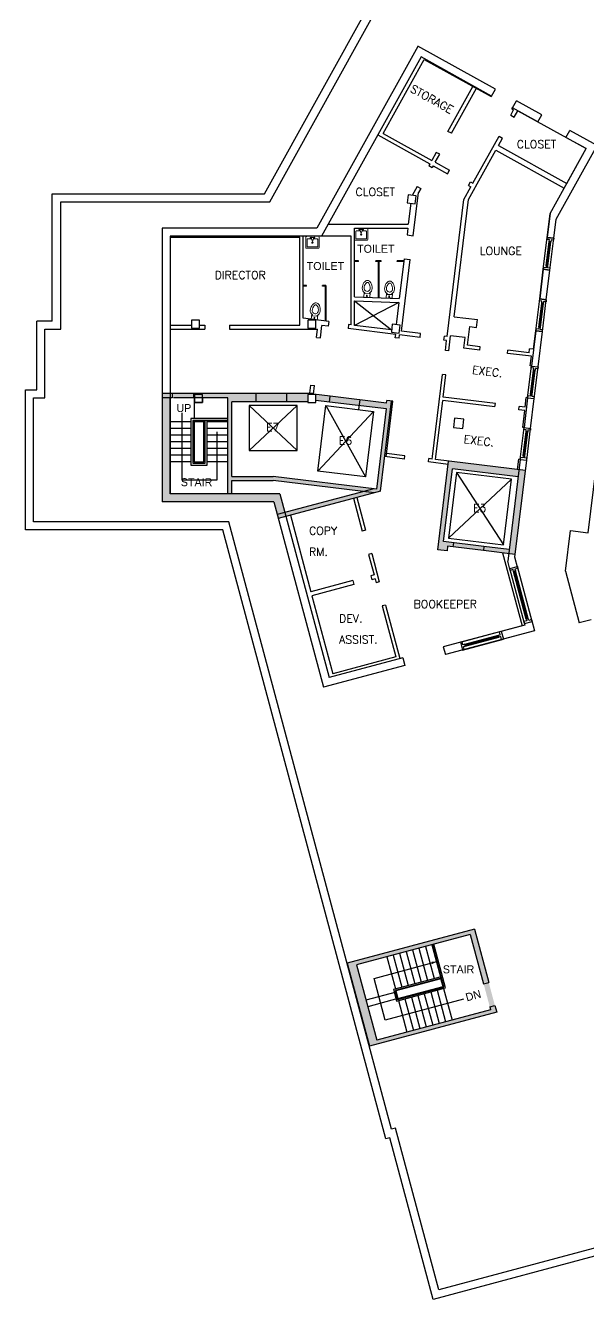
# Model space of a CAD drawing. Header units: inches. Extents: x -4795 to 4113, y 1414 to 4497.
# Drawn here: x 1179 to 2024, y 1414 to 3325 of the extents above; entities that cross this region are included whole.
import ezdxf

# ---------------------------------------------------------------- set-up
doc = ezdxf.new("R2010")
doc.units = ezdxf.units.IN
doc.header["$LTSCALE"] = 0.5
doc.header["$MEASUREMENT"] = 0
for name, color, linetype, lineweight in [('1 hr rated wall', 1, 'CONTINUOUS', 70), ('AE01-1B-31', 1, 'CONTINUOUS', 0), ('AEC2-1B-30', 1, 'CONTINUOUS', 0)]:
    doc.layers.add(name, color=color, linetype=linetype, lineweight=lineweight)
for name, color, linetype in [('a-flor-evtr', 1, 'CONTINUOUS'), ('a-flor-iden', 2, 'CONTINUOUS'), ('a-flor-strs', 1, 'CONTINUOUS'), ('a-glaz', 1, 'CONTINUOUS'), ('a-roof', 2, 'CONTINUOUS'), ('a-room-nmbr', 6, 'CONTINUOUS'), ('a-wall-extr', 3, 'CONTINUOUS'), ('a-wall-full', 1, 'CONTINUOUS'), ('a-wall-intr', 5, 'CONTINUOUS'), ('p-fixt', 2, 'CONTINUOUS'), ('s-cols', 7, 'CONTINUOUS')]:
    doc.layers.add(name, color=color, linetype=linetype)
doc.styles.add('ROMANS', font='romans', dxfattribs={"height": 12})

# ---------------------------------------------------------------- blocks, each defined once
blk = doc.blocks.new('toilet')
at = {"layer": 'AE01-1B-31', "color": 0, "linetype": 'Continuous', "lineweight": 0}
for p, q in [((-7.5, 4.5), (0, 4.5)), ((-5.5, 3.5), (-6.9, 3.5)), ((-5.5, -3.5), (-5.5, 3.5)), ((-3, 0.5), (-0.5, 0.2)), ((0, 1.5), (-0.5, 1.2)), ((-0.5, 1.2), (-0.5, -1.2)), ((0, 4.5), (0, -4.5)), ((-7.5, -4.5), (0, -4.5)), ((-5.5, -3.5), (-6.9, -3.5)), ((-0.5, -0.2), (-3, -0.5)), ((-0.5, -1.2), (0, -1.5))]:
    blk.add_line(p, q, dxfattribs=at)
for centre, major_axis, start_param, end_param in [((-20.7, 0), (3.41, 3.41), 1.770915, 2.356194), ((-17.2, -2.3), (6.32, 6.32), 1.343998, 1.770914), ((-20.7, 0), (-1.29, 1.29), 0.200119, 0.785398), ((-17.2, -2.3), (4.2, 4.2), 1.343998, 1.770914), ((-15, -5.9), (-9.34, 9.34), -0.532077, -0.226799), ((-15, -5.9), (7.22, 7.22), 1.03872, 1.343998), ((-13.5, -11.6), (-13.5, 13.5), -0.785397, -0.532077), ((-13.5, -11.6), (-11.4, 11.4), -0.785398, -0.532077), ((-13.5, 0), (5.3, 5.3), 5.983305, 7.068583), ((-13.5, 0), (-3.18, 3.18), 2.356194, 5.497787), ((-3, 0), (0.354, 0.354), 0.785398, 3.926991), ((-20.7, 0), (3.41, 3.41), 2.356195, 2.941474), ((-17.2, 2.3), (6.32, 6.32), 2.941475, 3.368391), ((-20.7, 0), (1.29, 1.29), 2.356195, 2.941474), ((-17.2, 2.3), (-4.2, 4.2), 1.370679, 1.797595), ((-15, 5.9), (9.34, 9.34), 3.368391, 3.673669), ((-15, 5.9), (-7.22, 7.22), 1.797595, 2.102873), ((-13.5, 11.6), (13.5, 13.5), 3.673669, 3.92699), ((-13.5, 11.6), (11.4, 11.4), 3.673669, 3.92699), ((-13.5, 0), (-5.3, 5.3), 2.356194, 3.441473)]:
    blk.add_ellipse(centre, major_axis=major_axis, ratio=1, start_param=start_param, end_param=end_param, dxfattribs=at)
blk = doc.blocks.new('sink')
at = {"layer": 'AEC2-1B-30', "color": 0, "linetype": 'Continuous', "lineweight": 0}
for p, q in [((-18, 8.5), (-18, -8.5)), ((-1.5, 10), (-16.5, 10)), ((-16, -7.2), (-16, 7.2)), ((-15.2, 8), (-4.7, 8)), ((-3, 1.5), (-7, 0.5)), ((-7, 0.5), (-7, -0.5)), ((-4, 7.2), (-4, 1.2)), ((-2, 1.5), (-2, -1.5)), ((0, -8.5), (0, 8.5)), ((-16.5, -10), (-1.5, -10)), ((-4.7, -8), (-15.2, -8)), ((-7, -0.5), (-3, -1.5)), ((-4, -1.2), (-4, -7.2))]:
    blk.add_line(p, q, dxfattribs=at)
for centre, major_axis, start_param, end_param in [((-16.5, 8.5), (-1.06, 1.06), -0.785398, 0.785398), ((-15.2, 7.2), (0.53, 0.53), 0.785398, 2.356194), ((-9.5, 0), (0.707, 0.707), 2.356194490192236, 8.639379797371822), ((-4.7, 7.2), (-0.53, 0.53), 3.926991, 5.497787), ((-2.5, 2.5), (0.707, 0.707), 2.356194490191758, 8.639379797371344), ((-1.5, 8.5), (1.06, 1.06), 5.497787, 7.068583), ((-16.5, -8.5), (1.06, 1.06), 2.356194, 3.926991), ((-15.2, -7.2), (-0.53, 0.53), 0.785398, 2.356194), ((-4.7, -7.2), (-0.53, 0.53), 2.356194, 3.926991), ((-2.5, -2.5), (0.707, 0.707), 2.356194490192236, 8.639379797371822), ((-1.5, -8.5), (-1.06, 1.06), 2.356194, 3.926991)]:
    blk.add_ellipse(centre, major_axis=major_axis, ratio=1, start_param=start_param, end_param=end_param, dxfattribs=at)

msp = doc.modelspace()

# ---------------------------------------------------------------- hatches: boundary and pattern name
at = {"layer": '1 hr rated wall'}
h = msp.add_hatch(color=0, dxfattribs=at)
h.paths.add_polyline_path([(1525.2, 2773.6), (1432.5, 2773.6), (1432.5, 2771.5), (1444.5, 2771.5), (1444.5, 2766.4), (1482.5, 2766.4), (1482.5, 2622.5), (1488.5, 2622.5), (1488.5, 2642.7), (1550.3, 2642.7), (1686.2, 2626.1), (1701.7, 2630.3), (1550.6, 2648.7), (1488.5, 2648.7), (1488.5, 2760.8), (1525.2, 2760.8)])
h.paths.add_polyline_path([(1560.5, 2622.5), (1396, 2622.5), (1396, 2766.4), (1384, 2766.4), (1384, 2610.5), (1551.3, 2610.5), (1556.4, 2591.4), (1568, 2594.5)])
h.paths.add_polyline_path([(1396, 2773.6), (1384, 2773.6), (1384, 2766.4), (1396, 2766.4)])
h.paths.add_polyline_path([(1431, 2773.6), (1399, 2773.6), (1399, 2766.4), (1400.8, 2766.4), (1431, 2766.4)])
h.paths.add_polyline_path([(1444.5, 2771.5), (1432.5, 2771.5), (1432.5, 2766.4), (1444.5, 2766.4)], flags=17)
h.paths.add_polyline_path([(1571.2, 2773.6), (1525.2, 2773.6), (1525.2, 2760.8), (1571.2, 2760.8)], flags=17)
h.paths.add_polyline_path([(1680.8, 2763.5), (1635.9, 2768.9), (1634.9, 2760.3), (1679.8, 2754.9)], flags=17)
h.paths.add_polyline_path([(1728, 2761.8), (1721, 2762.6), (1720.5, 2758.6), (1680.8, 2763.5), (1679.8, 2754.9), (1720.5, 2749.9), (1705.8, 2629.8), (1701.7, 2630.3), (1686.2, 2626.1), (1702.1, 2624.2), (1711.5, 2626.7)])
h.paths.add_polyline_path([(1602.5, 2771.5), (1614.5, 2771.5), (1614.5, 2762.8), (1634.9, 2760.3), (1635.9, 2768.9), (1611, 2772), (1611.2, 2773.6), (1571.2, 2773.6), (1571.2, 2760.8), (1602.5, 2760.8)], flags=17)
h = msp.add_hatch(color=0, dxfattribs=at)
h.paths.add_polyline_path([(1813.7, 2671.7), (1797.5, 2538.7), (1811.4, 2537), (1812.2, 2544), (1820.2, 2543), (1820.9, 2549.2), (1806, 2551), (1819.3, 2660.1), (1917.8, 2648.2), (1919.1, 2658.9)])
h.paths.add_polyline_path([(1929, 2657.7), (1919.1, 2658.9), (1903.7, 2532.8), (1913.7, 2531.6)])
h.paths.add_polyline_path([(1866.6, 2543.6), (1820.9, 2549.2), (1820.2, 2543), (1865.8, 2537.5)], flags=17)
h.paths.add_polyline_path([(1866.6, 2543.6), (1865.8, 2537.5), (1903.7, 2532.8), (1904.5, 2538.9)])
h = msp.add_hatch(color=0, dxfattribs=at)
h.paths.add_polyline_path([(1568, 2594.5), (1556.4, 2591.4), (1558, 2585.6), (1569.6, 2588.7)])
h.paths.add_polyline_path([(1675.8, 2617.2), (1702.1, 2624.2), (1686.2, 2626.1), (1568, 2594.5), (1569.6, 2588.7)])
h = msp.add_hatch(color=0, dxfattribs=at)
h.paths.add_polyline_path([(1846.2, 1961.9), (1866.1, 1887.9), (1873.8, 1889.9), (1852.4, 1969.7), (1662.4, 1918.8), (1695.7, 1794.2), (1885.8, 1845.1), (1883.1, 1855.2), (1875.4, 1853.1), (1876.5, 1848.9), (1705.8, 1803.1), (1675.5, 1916.1)])
h.paths.add_polyline_path([(1873.8, 1889.9), (1866.1, 1887.9), (1875.4, 1853.1), (1883.1, 1855.2)], flags=17)

# ---------------------------------------------------------------- linework, layer by layer
at = {"layer": 'a-flor-evtr', "color": 0}
for p, q in [((1514.3, 2755.1), (1586.3, 2687.8)), ((1514.3, 2687.8), (1586.3, 2755.1)), ((1629.6, 2755), (1689, 2648)), ((1617.6, 2656.7), (1701.1, 2746.2)), ((1907.8, 2644.7), (1813.3, 2555.9)), ((1825.3, 2654.8), (1895.8, 2545.9))]:
    msp.add_line(p, q, dxfattribs=at)
for points in [[(1586.3, 2687.8), (1586.3, 2755.1), (1514.3, 2755.1), (1514.3, 2687.8)], [(1617.6, 2656.7), (1629.6, 2755), (1701.1, 2746.2), (1689, 2648)], [(1907.8, 2644.7), (1825.3, 2654.8), (1813.3, 2555.9), (1895.8, 2545.9)]]:
    msp.add_lwpolyline(points, close=True, dxfattribs=at)
at = {"layer": 'a-flor-strs', "color": 0}
for p, q in [((1413.5, 2744.2), (1413.5, 2643.7)), ((1427, 2735.5), (1427, 2665.5)), ((1482.5, 2735.5), (1427, 2735.5)), ((1427, 2730.5), (1396, 2730.5)), ((1427, 2720.5), (1396, 2720.5)), ((1430, 2732.5), (1430, 2668.5)), ((1482.5, 2732.5), (1430, 2732.5)), ((1432, 2730.5), (1430, 2730.5)), ((1432, 2720.5), (1430, 2720.5)), ((1448.5, 2730.5), (1446.5, 2730.5)), ((1448.5, 2720.5), (1446.5, 2720.5)), ((1448.5, 2668.5), (1448.5, 2732.5)), ((1451.5, 2665.5), (1451.5, 2732.5)), ((1482.5, 2730.5), (1451.5, 2730.5)), ((1482.5, 2720.5), (1451.5, 2720.5)), ((1466.6, 2643.7), (1466.6, 2715.8)), ((1427, 2710.5), (1396, 2710.5)), ((1427, 2700.5), (1396, 2700.5)), ((1432, 2710.5), (1430, 2710.5)), ((1432, 2700.5), (1430, 2700.5)), ((1448.5, 2710.5), (1446.5, 2710.5)), ((1448.5, 2700.5), (1446.5, 2700.5)), ((1482.5, 2710.5), (1451.5, 2710.5)), ((1482.5, 2700.5), (1451.5, 2700.5)), ((1427, 2690.5), (1396, 2690.5)), ((1427, 2680.5), (1396, 2680.5)), ((1432, 2690.5), (1430, 2690.5)), ((1432, 2680.5), (1430, 2680.5)), ((1448.5, 2690.5), (1446.5, 2690.5)), ((1448.5, 2680.5), (1446.5, 2680.5)), ((1482.5, 2690.5), (1451.5, 2690.5)), ((1482.5, 2680.5), (1451.5, 2680.5)), ((1427, 2670.5), (1396, 2670.5)), ((1427, 2665.5), (1451.5, 2665.5)), ((1432, 2670.5), (1430, 2670.5)), ((1430, 2668.5), (1448.5, 2668.5)), ((1448.5, 2670.5), (1446.5, 2670.5)), ((1482.5, 2670.5), (1451.5, 2670.5)), ((1413.5, 2643.7), (1466.6, 2643.7)), ((1730.6, 1930.9), (1743.5, 1882.6)), ((1740.2, 1933.5), (1753.2, 1885.2)), ((1749.9, 1936.1), (1762.8, 1887.7)), ((1759.5, 1938.6), (1772.5, 1890.3)), ((1769.2, 1941.2), (1782.1, 1892.9)), ((1778.9, 1943.8), (1791.8, 1895.5)), ((1788.5, 1946.4), (1801.5, 1898.1)), ((1806.6, 1882.9), (1789.5, 1946.7)), ((1809, 1881.5), (1791.4, 1947.2)), ((1701.8, 1895.9), (1796.1, 1921.2)), ((1720.9, 1928.3), (1733.8, 1880)), ((1718.7, 1833.1), (1701.8, 1895.9)), ((1802.4, 1898.4), (1730.9, 1879.2)), ((1802.9, 1896.4), (1733.4, 1877.8)), ((1802.2, 1895.2), (1734.6, 1877.1)), ((1802, 1896.2), (1802.2, 1895.2)), ((1805.3, 1883.6), (1802.2, 1895.2)), ((1735.1, 1875.2), (1689.7, 1863)), ((1730.9, 1879.2), (1735.6, 1861.8)), ((1733.4, 1877.8), (1737, 1864.3)), ((1734.4, 1878.1), (1734.6, 1877.1)), ((1734.6, 1877.1), (1737.7, 1865.5)), ((1735.6, 1861.8), (1809, 1881.5)), ((1737, 1864.3), (1806.6, 1882.9)), ((1737.7, 1865.5), (1805.3, 1883.6)), ((1744, 1880.6), (1744.3, 1879.7)), ((1753.7, 1883.2), (1753.9, 1882.3)), ((1763.3, 1885.8), (1763.6, 1884.8)), ((1766.7, 1873.3), (1767, 1872.3)), ((1776.4, 1875.8), (1776.6, 1874.9)), ((1777.1, 1872.9), (1789.8, 1825.6)), ((1786, 1878.4), (1786.3, 1877.5)), ((1786.8, 1875.5), (1799.5, 1828.2)), ((1795.7, 1881), (1795.9, 1880.1)), ((1796.5, 1878.1), (1809.1, 1830.8)), ((1805.3, 1883.6), (1805.6, 1882.6)), ((1806.1, 1880.7), (1818.8, 1833.4)), ((1737.7, 1865.5), (1692.3, 1853.3)), ((1835.9, 1864.5), (1718.7, 1833.1)), ((1737.7, 1865.5), (1738, 1864.5)), ((1738.5, 1862.6), (1751.2, 1815.3)), ((1747.4, 1868.1), (1747.6, 1867.1)), ((1748.2, 1865.2), (1760.8, 1817.9)), ((1757, 1870.7), (1757.3, 1869.7)), ((1757.8, 1867.8), (1770.5, 1820.5)), ((1767.5, 1870.4), (1780.2, 1823))]:
    msp.add_line(p, q, dxfattribs=at)
msp.add_lwpolyline([(1432, 2730.5), (1432, 2670.5), (1446.5, 2670.5), (1446.5, 2730.5)], close=True, dxfattribs=at)
for points in [[(1465.3, 2710.8), (1466.6, 2715.8), (1467.9, 2710.8)], [(1796.1, 1921.2), (1789, 1917.4), (1788.1, 1920.7)]]:
    msp.add_solid(points, dxfattribs=at)
at = {"layer": 'a-glaz', "color": 0}
for p, q in [((1955.7, 2959.5), (1961.5, 3007.1)), ((1960.1, 2964.6), (1964.5, 3001.1)), ((1961.1, 3004.3), (1961.5, 3007.1)), ((1964.9, 3003.9), (1961.1, 3004.3)), ((1961.3, 2964.5), (1965.8, 3000.9)), ((1961.5, 3007.1), (1971.4, 3005.9)), ((1962.6, 2964.3), (1967, 3000.8)), ((1964.5, 3001.1), (1964.9, 3003.9)), ((1967, 3000.8), (1964.5, 3001.1)), ((1965.6, 2958.3), (1971.4, 3005.9)), ((1967.4, 3003.6), (1967, 3000.8)), ((1971.1, 3003.1), (1967.4, 3003.6)), ((1971.4, 3005.9), (1971.1, 3003.1)), ((1956, 2962.3), (1955.7, 2959.5)), ((1959.8, 2961.8), (1956, 2962.3)), ((1960.1, 2964.6), (1959.8, 2961.8)), ((1962.6, 2964.3), (1960.1, 2964.6)), ((1962.2, 2961.5), (1962.6, 2964.3)), ((1955.7, 2959.5), (1965.6, 2958.3)), ((1966, 2961.1), (1962.2, 2961.5)), ((1965.6, 2958.3), (1966, 2961.1)), ((1944.5, 2867.2), (1950.3, 2914.9)), ((1948.9, 2872.4), (1953.3, 2908.8)), ((1949.9, 2912.1), (1950.3, 2914.9)), ((1953.6, 2911.6), (1949.9, 2912.1)), ((1950.1, 2872.2), (1954.5, 2908.6)), ((1950.3, 2914.9), (1960.2, 2913.6)), ((1951.3, 2872.1), (1955.8, 2908.5)), ((1953.3, 2908.8), (1953.6, 2911.6)), ((1955.8, 2908.5), (1953.3, 2908.8)), ((1954.4, 2866), (1960.2, 2913.6)), ((1956.1, 2911.3), (1955.8, 2908.5)), ((1959.8, 2910.8), (1956.1, 2911.3)), ((1960.2, 2913.6), (1959.8, 2910.8)), ((1944.8, 2870), (1944.5, 2867.2)), ((1944.5, 2867.2), (1954.4, 2866)), ((1948.5, 2869.6), (1944.8, 2870)), ((1948.9, 2872.4), (1948.5, 2869.6)), ((1951.3, 2872.1), (1948.9, 2872.4)), ((1951, 2869.3), (1951.3, 2872.1)), ((1954.7, 2868.8), (1951, 2869.3)), ((1954.4, 2866), (1954.7, 2868.8)), ((1932.2, 2766.6), (1938, 2814.3)), ((1937.7, 2811.5), (1938, 2814.3)), ((1941.4, 2811), (1937.7, 2811.5)), ((1938, 2814.3), (1947.9, 2813.1)), ((1941, 2808.2), (1941.4, 2811)), ((1942.1, 2765.4), (1947.9, 2813.1)), ((1943.9, 2810.7), (1943.5, 2807.9)), ((1947.6, 2810.2), (1943.9, 2810.7)), ((1947.9, 2813.1), (1947.6, 2810.2)), ((1936.6, 2771.8), (1941, 2808.2)), ((1937.9, 2771.6), (1942.3, 2808.1)), ((1939.1, 2771.5), (1943.5, 2807.9)), ((1943.5, 2807.9), (1941, 2808.2)), ((1936.6, 2771.8), (1936.3, 2769)), ((1939.1, 2771.5), (1936.6, 2771.8)), ((1938.8, 2768.7), (1939.1, 2771.5)), ((1932.5, 2769.4), (1932.2, 2766.6)), ((1932.2, 2766.6), (1942.1, 2765.4)), ((1936.3, 2769), (1932.5, 2769.4)), ((1942.5, 2768.2), (1938.8, 2768.7)), ((1942.1, 2765.4), (1942.5, 2768.2)), ((1921, 2674.3), (1926.8, 2722)), ((1925.4, 2679.5), (1929.8, 2715.9)), ((1926.4, 2719.2), (1926.8, 2722)), ((1930.2, 2718.7), (1926.4, 2719.2)), ((1926.6, 2679.3), (1931.1, 2715.8)), ((1926.8, 2722), (1936.7, 2720.8)), ((1927.9, 2679.2), (1932.3, 2715.6)), ((1929.8, 2715.9), (1930.2, 2718.7)), ((1932.3, 2715.6), (1929.8, 2715.9)), ((1930.9, 2673.1), (1936.7, 2720.8)), ((1932.6, 2718.4), (1932.3, 2715.6)), ((1936.4, 2718), (1932.6, 2718.4)), ((1936.7, 2720.8), (1936.4, 2718)), ((1921.3, 2677.2), (1921, 2674.3)), ((1925, 2676.7), (1921.3, 2677.2)), ((1925.4, 2679.5), (1925, 2676.7)), ((1927.9, 2679.2), (1925.4, 2679.5)), ((1927.5, 2676.4), (1927.9, 2679.2)), ((1931.2, 2675.9), (1927.5, 2676.4)), ((1930.9, 2673.1), (1931.2, 2675.9)), ((1921, 2674.3), (1930.9, 2673.1)), ((1930.2, 2434.8), (1911.1, 2506.2)), ((1931.6, 2435.2), (1912.5, 2506.6)), ((1933.1, 2435.6), (1914, 2507)), ((1837.9, 2397.1), (1888.4, 2410.6)), ((1838.3, 2395.6), (1888.8, 2409.2)), ((1838.7, 2394.2), (1889.2, 2407.7))]:
    msp.add_line(p, q, dxfattribs=at)
at = {"layer": 'a-roof', "color": 0}
for p, q in [((1537.5, 3072.7), (2096.2, 4078.2)), ((1545.3, 3060.6), (1812.6, 3541.7)), ((1219.1, 3072.6), (1537.5, 3072.7)), ((1219.1, 2881.6), (1219.1, 3072.6)), ((1231.8, 2869.6), (1231.8, 3060.6)), ((1231.8, 3060.6), (1545.3, 3060.6)), ((2022.8, 2564.3), (2070.5, 2952.2)), ((1196.1, 2778.4), (1196.1, 2881.6)), ((1219.1, 2881.6), (1196.1, 2881.6)), ((1208.1, 2766.4), (1208.1, 2869.6)), ((1208.1, 2869.6), (1231.8, 2869.6)), ((1179.2, 2568.5), (1178.9, 2778.4)), ((1178.9, 2778.4), (1196.1, 2778.4)), ((1191, 2766.4), (1208.1, 2766.4)), ((1191.1, 2580.5), (1191, 2766.4)), ((1484.1, 2580.5), (1191.1, 2580.5)), ((1728.1, 1669.9), (1484.1, 2580.5)), ((1474.9, 2568.5), (1179.2, 2568.5)), ((1719.6, 1655.2), (1474.9, 2568.5)), ((1988.8, 2506.8), (1996.3, 2567.5)), ((1996.3, 2567.5), (2022.8, 2564.3)), ((1988.8, 2506.8), (2009.7, 2429.1)), ((2027.5, 2433.8), (2009.7, 2429.1)), ((1733.9, 1671.4), (1728.1, 1669.9)), ((1798.9, 1428.9), (1733.9, 1671.4)), ((1725.4, 1656.7), (1719.6, 1655.2)), ((1790.4, 1414.2), (1725.4, 1656.7)), ((2258.7, 1552.1), (1798.9, 1428.9)), ((2273.3, 1543.6), (1790.4, 1414.2))]:
    msp.add_line(p, q, dxfattribs=at)
at = {"layer": 'a-wall-extr', "color": 0}
for p, q in [((1767.3, 3293.5), (1615.8, 3020.9)), ((1883.9, 3229.7), (1767.7, 3294.3)), ((1772.3, 3278), (1622.9, 3008.9)), ((1878.1, 3219.2), (1772.3, 3278)), ((1878.1, 3219.2), (1883.9, 3229.7)), ((1909.6, 3201.7), (1915.4, 3212.2)), ((1953.5, 3191), (1915.4, 3212.2)), ((1947.7, 3180.5), (1909.6, 3201.7)), ((1947.7, 3180.5), (1953.5, 3191)), ((1989.7, 3157.2), (1995.5, 3167.7)), ((2019.9, 3140.4), (1989.7, 3157.2)), ((2036.3, 3145.1), (1995.5, 3167.7)), ((1974.9, 3034.6), (2036.3, 3145.1)), ((1986.9, 3081), (2019.9, 3140.4)), ((1965.9, 3043.1), (1961.5, 3007.1)), ((1615.8, 3020.9), (1384, 3020.9)), ((1384, 3020.9), (1384, 2610.5)), ((1971.4, 3005.9), (1974.9, 3034.6)), ((1622.9, 3008.9), (1396, 3008.9)), ((1396, 3008.9), (1396, 2622.5)), ((1971.4, 3005.9), (1961.5, 3007.1)), ((1955.7, 2959.5), (1950.3, 2914.9)), ((1965.6, 2958.3), (1955.7, 2959.5)), ((1960.2, 2913.6), (1965.6, 2958.3)), ((1960.2, 2913.6), (1950.3, 2914.9)), ((1944.5, 2867.2), (1938, 2814.3)), ((1954.4, 2866), (1944.5, 2867.2)), ((1947.9, 2813.1), (1954.4, 2866)), ((1938, 2814.3), (1947.9, 2813.1)), ((1932.2, 2766.6), (1926.8, 2722)), ((1932.2, 2766.6), (1942.1, 2765.4)), ((1936.7, 2720.8), (1942.1, 2765.4)), ((1926.8, 2722), (1936.7, 2720.8)), ((1921, 2674.3), (1902.3, 2521.4)), ((1913.1, 2527.4), (1930.9, 2673.1)), ((1921, 2674.3), (1930.9, 2673.1)), ((1560.5, 2622.5), (1396, 2622.5)), ((1560.5, 2622.5), (1634.3, 2347.2)), ((1551.3, 2610.5), (1384, 2610.5)), ((1551.3, 2610.5), (1625.8, 2332.5)), ((1917.6, 2510.8), (1913.1, 2527.4)), ((1906, 2507.7), (1902.3, 2521.4)), ((1905.3, 2510.5), (1916.8, 2513.6)), ((1926.6, 2431), (1927.9, 2425.9)), ((1927.3, 2428.2), (1938.9, 2431.3)), ((1938.2, 2434.1), (1942.6, 2417.4)), ((1927.9, 2425.9), (1805.7, 2393.1)), ((1942.6, 2417.4), (1808.8, 2381.5)), ((1892.7, 2416.5), (1895.8, 2404.9)), ((1805.7, 2393.1), (1808.8, 2381.5)), ((1831.3, 2400), (1834.4, 2388.4)), ((1744.9, 2376.8), (1634.3, 2347.2)), ((1744.9, 2376.8), (1748, 2365.2)), ((1748, 2365.2), (1625.8, 2332.5)), ((1852.4, 1969.7), (1661.5, 1918.6)), ((1852.4, 1969.7), (1873.8, 1889.9)), ((1846.2, 1961.9), (1675.5, 1916.1)), ((1846.2, 1961.9), (1866.1, 1887.9)), ((1661.5, 1918.6), (1694.8, 1794)), ((1675.5, 1916.1), (1705.8, 1803.1)), ((1866.1, 1887.9), (1873.8, 1889.9)), ((1875.4, 1853.1), (1883.1, 1855.2)), ((1883.1, 1855.2), (1885.8, 1845.1)), ((1885.8, 1845.1), (1694.8, 1794)), ((1876.5, 1848.9), (1705.8, 1803.1)), ((1875.4, 1853.1), (1876.5, 1848.9))]:
    msp.add_line(p, q, dxfattribs=at)
at = {"layer": 'a-wall-full', "color": 0}
for p, q in [((1905.3, 2510.5), (1916.8, 2513.6)), ((1906, 2507.7), (1905.3, 2510.5)), ((1927.3, 2428.2), (1905.3, 2510.5)), ((1910.3, 2508.9), (1906, 2507.7)), ((1911.1, 2506.2), (1910.3, 2508.9)), ((1914, 2507), (1911.1, 2506.2)), ((1917.6, 2510.8), (1913.2, 2509.7)), ((1913.2, 2509.7), (1914, 2507)), ((1916.8, 2513.6), (1917.6, 2510.8)), ((1938.9, 2431.3), (1916.8, 2513.6)), ((1930.9, 2432.1), (1926.6, 2431)), ((1926.6, 2431), (1927.3, 2428.2)), ((1927.3, 2428.2), (1938.9, 2431.3)), ((1933.1, 2435.6), (1930.2, 2434.8)), ((1930.2, 2434.8), (1930.9, 2432.1)), ((1933.8, 2432.9), (1933.1, 2435.6)), ((1938.2, 2434.1), (1933.8, 2432.9)), ((1938.9, 2431.3), (1938.2, 2434.1)), ((1831.3, 2400), (1892.7, 2416.5)), ((1888.4, 2410.6), (1891.2, 2411.4)), ((1889.2, 2407.7), (1888.4, 2410.6)), ((1892, 2408.5), (1889.2, 2407.7)), ((1890, 2415.7), (1892.7, 2416.5)), ((1891.2, 2411.4), (1890, 2415.7)), ((1893.1, 2404.1), (1892, 2408.5)), ((1892.7, 2416.5), (1895.8, 2404.9)), ((1834, 2400.7), (1831.3, 2400)), ((1831.3, 2400), (1834.4, 2388.4)), ((1835.2, 2396.4), (1834, 2400.7)), ((1834.4, 2388.4), (1895.8, 2404.9)), ((1834.4, 2388.4), (1837.1, 2389.1)), ((1837.9, 2397.1), (1835.2, 2396.4)), ((1835.9, 2393.5), (1838.7, 2394.2)), ((1837.1, 2389.1), (1835.9, 2393.5)), ((1838.7, 2394.2), (1837.9, 2397.1)), ((1895.8, 2404.9), (1893.1, 2404.1))]:
    msp.add_line(p, q, dxfattribs=at)
at = {"layer": 'a-wall-intr', "color": 0}
for p, q in [((1715.5, 3163.3), (1777.2, 3274.3)), ((1777.2, 3274.3), (1877.7, 3218.4)), ((1812.5, 3166.3), (1850.1, 3233.8)), ((1817.8, 3163.4), (1855.3, 3230.9)), ((1877.7, 3218.4), (1878.1, 3219.2)), ((1906.9, 3190.6), (1911.2, 3198.5)), ((1908.6, 3200), (1909.6, 3201.7)), ((1908.6, 3200), (1911.2, 3198.5)), ((1912.1, 3187.7), (1917.4, 3197.3)), ((1917.4, 3197.3), (2019.9, 3140.4)), ((1906.9, 3190.6), (1912.1, 3187.7)), ((1707.3, 3161), (1785.5, 3117.5)), ((1715.5, 3163.3), (1788.4, 3122.8)), ((1817.8, 3163.4), (1812.5, 3166.3)), ((1850.1, 3088.5), (1889.4, 3159.2)), ((1888.3, 3144.9), (1894.6, 3156.3)), ((1889.4, 3159.2), (1894.6, 3156.3)), ((1795, 3134.8), (1788.4, 3122.8)), ((1800.3, 3131.9), (1795, 3134.8)), ((1843.5, 3064.3), (1884.4, 3137.9)), ((1884.4, 3137.9), (1986.9, 3081)), ((1888.3, 3144.9), (1990.8, 3087.9)), ((1990.8, 3087.9), (2019.9, 3140.4)), ((1785.5, 3117.5), (1784, 3114.9)), ((1784, 3114.9), (1789.2, 3112)), ((1793.6, 3119.9), (1800.3, 3131.9)), ((1793.6, 3119.9), (1815.1, 3107.9)), ((1790.7, 3114.6), (1789.2, 3112)), ((1790.7, 3114.6), (1812.2, 3102.7)), ((1812.2, 3102.7), (1815.1, 3107.9)), ((1766.5, 3083.5), (1759.2, 3070.2)), ((1766.5, 3083.5), (1771.8, 3080.5)), ((1771.8, 3080.5), (1768.4, 3074.4)), ((1836.4, 3063.9), (1847.2, 3083.2)), ((1843.7, 3085.2), (1846.6, 3090.4)), ((1843.7, 3085.2), (1847.2, 3083.2)), ((1846.6, 3090.4), (1850.1, 3088.5)), ((1965.9, 3043.1), (1986.9, 3081)), ((1757, 3058.4), (1753.2, 3026.9)), ((1760.5, 3009.8), (1768.4, 3074.4)), ((1811.4, 2858.4), (1836.4, 3063.9)), ((1822.1, 2888.3), (1843.5, 3064)), ((1843.5, 3064), (1843.5, 3064.3)), ((1961.5, 3007.1), (1965.9, 3043.1)), ((1961.5, 3007.1), (1965.9, 3043.1)), ((1632.9, 3026.9), (1753.2, 3026.9)), ((1672.5, 2945.9), (1672.5, 3020.9)), ((1672.5, 3020.9), (1752.5, 3020.9)), ((1752.5, 3020.9), (1751.3, 3010.9)), ((1396, 3007.6), (1590.5, 3007.6)), ((1590.5, 2875.6), (1590.5, 3007.6)), ((1667.5, 3008.9), (1595.5, 3008.9)), ((1595.5, 2885.9), (1595.5, 3008.9)), ((1667.5, 2945.9), (1667.5, 3008.9)), ((1751.3, 3010.9), (1760.5, 3009.8)), ((1678.4, 2972.3), (1672.5, 2972.3)), ((1678.4, 2971.3), (1672.5, 2971.3)), ((1678.4, 2971.3), (1678.4, 2972.3)), ((1712.4, 2972.3), (1704.4, 2972.3)), ((1704.4, 2971.3), (1704.4, 2972.3)), ((1707.9, 2971.3), (1704.4, 2971.3)), ((1707.9, 2971.3), (1707.9, 2916.7)), ((1712.4, 2971.3), (1708.9, 2971.3)), ((1708.9, 2971.3), (1708.9, 2916.7)), ((1712.4, 2971.3), (1712.4, 2972.3)), ((1746.6, 2972.3), (1736.4, 2972.3)), ((1736.4, 2971.3), (1736.4, 2972.3)), ((1746.4, 2971.3), (1736.4, 2971.3)), ((1746.9, 2975.1), (1739.7, 2915.7)), ((1743.1, 2866.7), (1756.1, 2974)), ((1746.9, 2975.1), (1756.1, 2974)), ((1667.5, 2875.9), (1667.5, 2945.9)), ((1672.5, 2917.9), (1672.5, 2945.9)), ((1950.3, 2914.9), (1955.7, 2959.5)), ((1950.3, 2914.9), (1955.7, 2959.5)), ((1600.5, 2934.9), (1595.5, 2934.9)), ((1600.5, 2933.9), (1595.5, 2933.9)), ((1600.5, 2933.9), (1600.5, 2934.9)), ((1629.5, 2934.9), (1624.5, 2934.9)), ((1624.5, 2933.9), (1624.5, 2934.9)), ((1628.5, 2933.9), (1624.5, 2933.9)), ((1628.5, 2933.9), (1628.5, 2881.9)), ((1629.5, 2934.9), (1629.5, 2881.8)), ((1672.5, 2917.9), (1739.7, 2915.7)), ((1672.5, 2875.3), (1672.5, 2911.9)), ((1672.5, 2911.9), (1738.9, 2909.7)), ((1672.5, 2911.9), (1728.2, 2868.5)), ((1738.9, 2909.7), (1672.5, 2875.3)), ((1738.9, 2909.7), (1734.9, 2876.4)), ((1633.9, 2881.2), (1595.5, 2885.9)), ((1822.1, 2888.3), (1856.9, 2884.1)), ((1396, 2875.6), (1428, 2875.6)), ((1396, 2869.6), (1448, 2869.6)), ((1396, 2869.6), (1396, 2773.6)), ((1440.5, 2875.6), (1448, 2875.6)), ((1448, 2875.6), (1448, 2869.6)), ((1485, 2875.6), (1485, 2869.6)), ((1485, 2875.6), (1590.5, 2875.6)), ((1485, 2869.6), (1617, 2869.6)), ((1615.5, 2857.3), (1617, 2869.6)), ((1621.3, 2856.6), (1623.5, 2875.2)), ((1633, 2874.1), (1623.5, 2875.2)), ((1633.9, 2881.2), (1633, 2874.1)), ((1663.5, 2876.4), (1662.8, 2870.4)), ((1734.3, 2861.7), (1662.8, 2870.4)), ((1667.5, 2875.9), (1663.5, 2876.4)), ((1728.2, 2868.5), (1672.5, 2875.3)), ((1771.7, 2863.2), (1743.1, 2866.7)), ((1842.1, 2845.6), (1845.5, 2873.4)), ((1845.5, 2873.4), (1855.4, 2872.2)), ((1855.4, 2872.2), (1856.9, 2884.1)), ((1941.1, 2839.6), (1944.5, 2867.2)), ((1941.1, 2839.6), (1944.5, 2867.2)), ((1615.5, 2857.3), (1621.3, 2856.6)), ((1733.6, 2856.8), (1734.3, 2861.7)), ((1739.6, 2856), (1733.6, 2856.8)), ((1739.6, 2856), (1740.2, 2861)), ((1771, 2857.3), (1740.2, 2861)), ((1771, 2857.3), (1771.7, 2863.2)), ((1806.7, 2852.9), (1807.4, 2858.9)), ((1810.7, 2852.4), (1806.7, 2852.9)), ((1811.4, 2858.4), (1807.4, 2858.9)), ((1808.9, 2837.5), (1810.7, 2852.4)), ((1813.8, 2836.9), (1816.6, 2859.8)), ((1838.5, 2857.1), (1816.6, 2859.8)), ((1836.5, 2841.2), (1838.5, 2857.1)), ((1813.8, 2836.9), (1808.9, 2837.5)), ((1860.3, 2838.3), (1836.5, 2841.2)), ((1861, 2843.3), (1842.1, 2845.6)), ((1860.3, 2838.3), (1861, 2843.3)), ((1902, 2833.2), (1902.6, 2838.2)), ((1937.8, 2828.9), (1902, 2833.2)), ((1934.4, 2834.3), (1902.6, 2838.2)), ((1934.4, 2834.3), (1935.1, 2840.3)), ((1941.1, 2839.6), (1935.1, 2840.3)), ((1936, 2814.5), (1937.8, 2828.9)), ((1938, 2814.3), (1936, 2814.5)), ((1789.5, 2678.7), (1804.5, 2801.8)), ((1809.5, 2801.2), (1804.5, 2801.8)), ((1805.4, 2767.4), (1809.5, 2801.2)), ((1384, 2773.6), (1571.2, 2773.6)), ((1396, 2773.6), (1399, 2773.6)), ((1399, 2773.6), (1399, 2766.4)), ((1431, 2773.6), (1431, 2766.4)), ((1432.5, 2735.5), (1432.5, 2773.6)), ((1525.2, 2760.8), (1525.2, 2773.6)), ((1571.2, 2760.8), (1571.2, 2773.6)), ((1571.2, 2773.6), (1611.2, 2773.6)), ((1605.3, 2773.6), (1606.8, 2785.8)), ((1606.8, 2785.8), (1612.6, 2785.1)), ((1611, 2772), (1612.6, 2785.1)), ((1635.9, 2768.9), (1611, 2772)), ((1399, 2766.4), (1384, 2766.4)), ((1396, 2622.5), (1396, 2766.4)), ((1482.5, 2766.4), (1400.8, 2766.4)), ((1432.5, 2766.4), (1431, 2766.4)), ((1444.5, 2759.5), (1432.5, 2759.5)), ((1444.5, 2766.4), (1444.5, 2759.5)), ((1482.5, 2622.5), (1482.5, 2766.4)), ((1571.2, 2760.8), (1488.5, 2760.8)), ((1488.5, 2648.7), (1488.5, 2760.8)), ((1602.5, 2760.8), (1571.2, 2760.8)), ((1602.5, 2760.8), (1602.5, 2759.5)), ((1602.5, 2759.5), (1614.5, 2759.5)), ((1614.5, 2759.5), (1614.5, 2762.8)), ((1634.9, 2760.3), (1614.5, 2762.8)), ((1634.9, 2760.3), (1635.9, 2768.9)), ((1720.5, 2749.9), (1634.9, 2760.3)), ((1720.5, 2758.6), (1635.9, 2768.9)), ((1679, 2748.9), (1680.8, 2763.5)), ((1711.5, 2626.7), (1728, 2761.8)), ((1720, 2678.1), (1730.1, 2761.5)), ((1720.5, 2758.6), (1721, 2762.6)), ((1730.1, 2761.5), (1721, 2762.6)), ((1794.5, 2678.1), (1804.8, 2762.5)), ((1883.2, 2752.9), (1804.8, 2762.5)), ((1883.8, 2757.9), (1805.4, 2767.4)), ((1883.2, 2752.9), (1883.8, 2757.9)), ((1918.9, 2748.6), (1919.5, 2753.5)), ((1928.5, 2752.5), (1919.5, 2753.5)), ((1928.5, 2752.5), (1930.2, 2766.9)), ((1932.2, 2766.6), (1930.2, 2766.9)), ((1705.8, 2629.8), (1720.5, 2749.9)), ((1927.9, 2747.5), (1918.9, 2748.6)), ((1924.8, 2722.2), (1927.9, 2747.5)), ((1926.8, 2722), (1924.8, 2722.2)), ((1747.6, 2674.8), (1717.8, 2678.4)), ((1748.2, 2679.7), (1720.6, 2683.1)), ((1747.6, 2674.8), (1748.2, 2679.7)), ((1783.3, 2670.4), (1783.9, 2675.4)), ((1789.1, 2674.7), (1783.9, 2675.4)), ((1789.1, 2674.7), (1789.5, 2678.7)), ((1794, 2674.1), (1794.5, 2678.1)), ((1813.1, 2666.8), (1783.3, 2670.4)), ((1929, 2657.7), (1794, 2674.1)), ((1797.5, 2538.7), (1813.7, 2671.7)), ((1806, 2551), (1819.3, 2660.1)), ((1917.8, 2648.2), (1819.3, 2660.1)), ((1917.1, 2659.1), (1919, 2674.6)), ((1921, 2674.3), (1919, 2674.6)), ((1488.5, 2648.7), (1550.6, 2648.7)), ((1488.5, 2622.5), (1488.5, 2642.7)), ((1488.5, 2642.7), (1550.3, 2642.7)), ((1702.1, 2624.2), (1550.3, 2642.7)), ((1705.8, 2629.8), (1550.6, 2648.7)), ((1482.5, 2622.5), (1396, 2622.5)), ((1701.7, 2630.3), (1556.4, 2591.4)), ((1711.5, 2626.7), (1675.8, 2617.2)), ((1675.8, 2617.2), (1558, 2585.6)), ((1671, 2615.9), (1684.2, 2566.6)), ((1675.8, 2617.2), (1689, 2567.9)), ((1576.3, 2590.5), (1607.1, 2475.5)), ((1689, 2567.9), (1684.2, 2566.6)), ((1866.6, 2543.6), (1806, 2551)), ((1812.2, 2544), (1811.4, 2537)), ((1865.8, 2537.5), (1812.2, 2544)), ((1820.9, 2549.2), (1820.2, 2543)), ((1866.6, 2543.6), (1865.8, 2537.5)), ((1904.5, 2538.9), (1866.6, 2543.6)), ((1698.3, 2533.1), (1693.5, 2531.8)), ((1693.5, 2531.8), (1701.8, 2500.9)), ((1698.3, 2533.1), (1709.7, 2490.6)), ((1811.4, 2537), (1797.5, 2538.7)), ((1913.7, 2531.6), (1865.8, 2537.5)), ((1894.6, 2533.9), (1923.9, 2424.8)), ((1669.9, 2492.4), (1607.1, 2475.5)), ((1671.5, 2486.6), (1608.7, 2469.8)), ((1669.9, 2492.4), (1671.5, 2486.6)), ((1701.8, 2500.9), (1697, 2499.6)), ((1697, 2499.6), (1698.5, 2493.8)), ((1703.4, 2495.1), (1698.5, 2493.8)), ((1703.4, 2495.1), (1704.9, 2489.3)), ((1709.7, 2490.6), (1704.9, 2489.3)), ((1608.7, 2469.8), (1640, 2352.9)), ((1719.1, 2455.8), (1714.2, 2454.5)), ((1714.2, 2454.5), (1734.7, 2378.2)), ((1719.1, 2455.8), (1740.5, 2375.7)), ((1923.9, 2424.8), (1805.7, 2393.1)), ((1734.7, 2378.2), (1640, 2352.9)), ((1744.9, 2376.8), (1740.5, 2375.7))]:
    msp.add_line(p, q, dxfattribs=at)
at = {"layer": 's-cols', "color": 0}
for points in [[(1753.1, 3070.9), (1751.6, 3059), (1763.5, 3057.6), (1765, 3069.5)], [(1428, 2883), (1428, 2871), (1440, 2871), (1440, 2883)], [(1602.5, 2883), (1602.5, 2871), (1614.5, 2871), (1614.5, 2883)], [(1729.2, 2877), (1727.8, 2865.1), (1739.7, 2863.7), (1741.2, 2875.6)], [(1432.5, 2771.5), (1432.5, 2759.5), (1444.5, 2759.5), (1444.5, 2771.5)], [(1602.5, 2771.5), (1602.5, 2759.5), (1614.5, 2759.5), (1614.5, 2771.5)], [(1836.6, 2734.4), (1822.7, 2736.1), (1821, 2722.2), (1834.9, 2720.5)]]:
    msp.add_lwpolyline(points, close=True, dxfattribs=at)

# ---------------------------------------------------------------- block references
at = {"layer": 'p-fixt', "color": 0, "xscale": -1}
for name, p, rotation in [('sink', (1682.5, 3020.9), 270), ('sink', (1609.4, 3008.9), 270), ('toilet', (1691.1, 2917.3), 88.10517101687792), ('toilet', (1724.6, 2916.2), 88.10517101687792), ('toilet', (1612, 2883.9), 83.05727452630592)]:
    msp.add_blockref(name, p, dxfattribs=dict(at, rotation=rotation))

# ---------------------------------------------------------------- texts
at = {"layer": 'a-flor-iden', "color": 0}
for s, p in [('TOILET', (1676.4, 2984.2)), ('TOILET', (1600.8, 2958.3)), ('STAIR', (1412, 2634.1)), ('STAIR', (1805, 1903.4))]:
    msp.add_text(s, height=12, dxfattribs=at).set_placement(p)
at = {"layer": 'a-flor-strs', "color": 0}
msp.add_text('UP', height=12, dxfattribs=at).set_placement((1405.4, 2745.3))
msp.add_text('DN', height=12, rotation=15, dxfattribs=at).set_placement((1841, 1861.3))
at = {"layer": 'a-room-nmbr', "color": 0, "style": 'ROMANS'}
for s, rotation, p in [('STORAGE', 330.9427, (1754.8, 3226.5)), ('EXEC.', 353.0573, (1848.3, 2802.9)), ('EXEC.', 353.0573, (1835.7, 2699))]:
    msp.add_text(s, height=12, rotation=rotation, dxfattribs=at).set_placement(p)
for s, p in [('CLOSET', (1915.9, 3141)), ('CLOSET', (1674, 3069.4)), ('LOUNGE', (1860.3, 2981)), ('DIRECTOR', (1462.7, 2944.8)), ('E7', (1539.9, 2716.4)), ('E6', (1648.9, 2696.4)), ('E3', (1850.2, 2595.3)), ('COPY', (1604.2, 2561.2)), ('RM.', (1604.2, 2529.8)), ('BOOKEEPER', (1761.1, 2451.2)), ('DEV.', (1649.4, 2429.5)), ('ASSIST.', (1649.4, 2398))]:
    msp.add_text(s, height=12, dxfattribs=at).set_placement(p)

doc.saveas('drawing.dxf')
